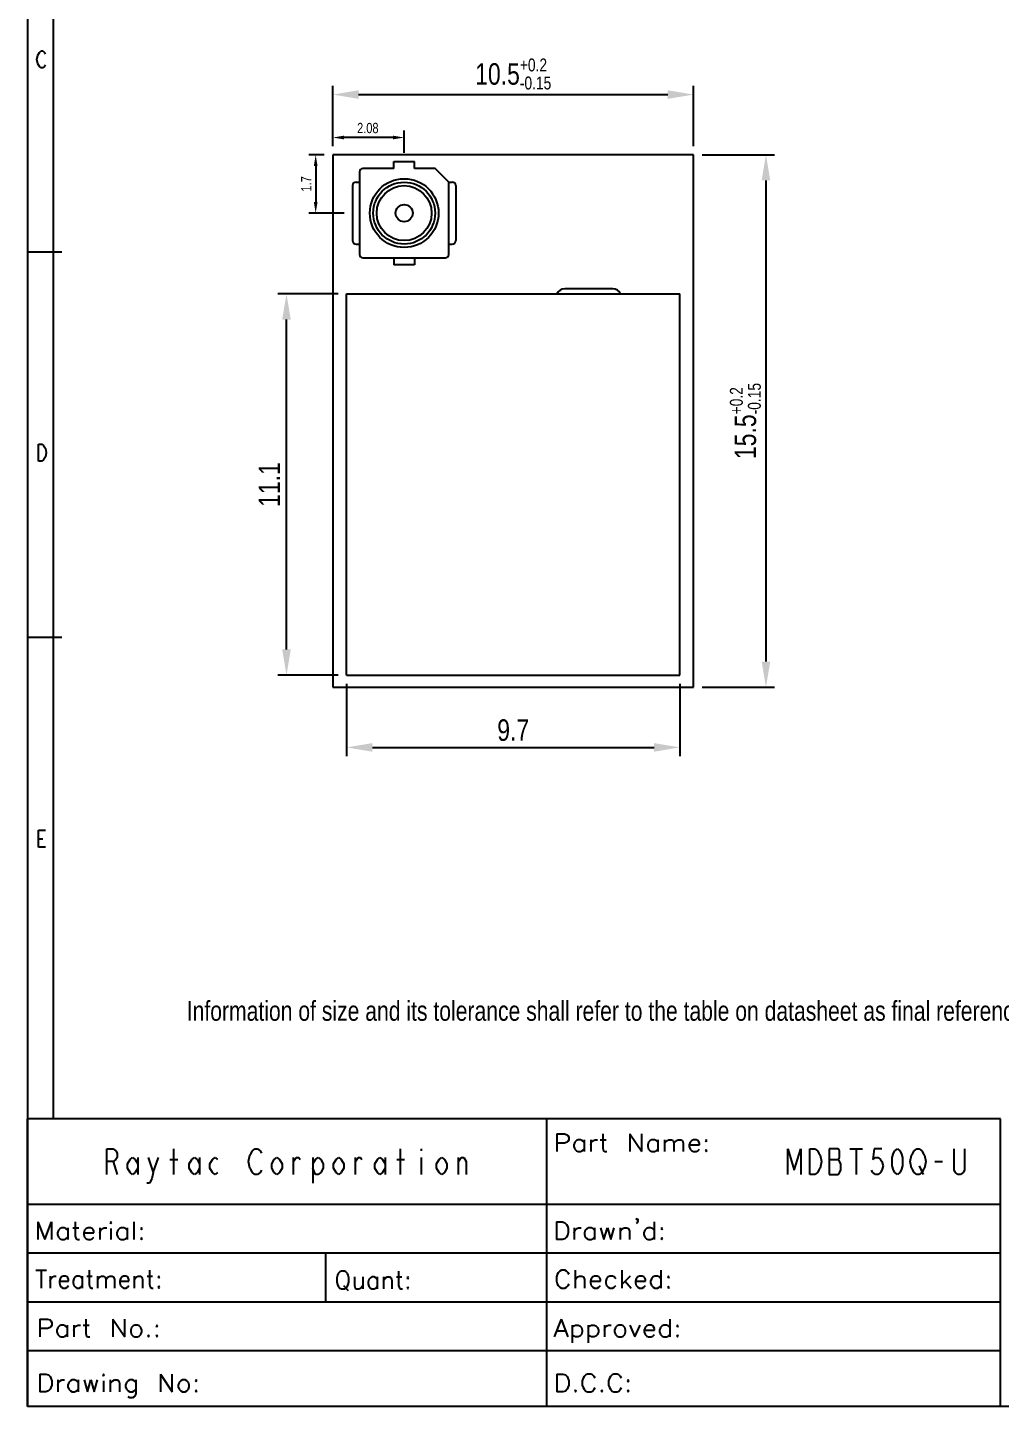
# Model space of a CAD drawing. Header units: millimetres. Extents: x 0 to 189, y 4 to 276.
# Drawn here: x 0 to 113.3, y 3.7 to 164.2 of the extents above; entities that cross this region are included whole.
import ezdxf

# ---------------------------------------------------------------- set-up
doc = ezdxf.new("R2010")
doc.units = ezdxf.units.MM
doc.header["$LTSCALE"] = 19.36
doc.header["$PDMODE"] = 3
doc.header["$PDSIZE"] = 8
doc.layers.get('0').update_dxf_attribs({"linetype": 'CONTINUOUS'})
doc.layers.get('Defpoints').update_dxf_attribs({"linetype": 'CONTINUOUS'})
doc.styles.get("Standard").update_dxf_attribs({"font": 'txt', "width": 0.8})
doc.dimstyles.new('DIMSTYLE_1', dxfattribs={"dimtxt": 2.5, "dimasz": 3, "dimexe": 1, "dimexo": 1, "dimgap": 0.65, "dimtad": 1, "dimlfac": 0.25, "dimdsep": 46, "dimtxsty": 'Standard', "dimblk": '_FILLED', "dimcen": 0.09, "dimadec": 0, "dimazin": 0, "dimtol": 1, "dimtp": 0.2, "dimtm": 0.15, "dimtfac": 0.6, "dimtofl": 0, "dimtmove": 0, "dimatfit": 3, "dimldrblk": '_FILLED', "dimfxl": 0, "dimtolj": 1, "dimarcsym": 0})
doc.dimstyles.new('DIMSTYLE_2', dxfattribs={"dimtxt": 2.5, "dimasz": 3, "dimexe": 1, "dimexo": 1, "dimgap": 0.75, "dimtad": 1, "dimlfac": 0.25, "dimdsep": 46, "dimtxsty": 'Standard', "dimblk": '_FILLED', "dimcen": 0.09, "dimazin": 2, "dimtp": 0.2, "dimtm": 0.15, "dimtfac": 0.6, "dimtofl": 0, "dimtmove": 0, "dimatfit": 3, "dimldrblk": '_FILLED', "dimfxl": 0, "dimtolj": 1, "dimarcsym": 0})
doc.dimstyles.new('DIMSTYLE_3', dxfattribs={"dimtxt": 1.2, "dimasz": 1.3, "dimexe": 0.8, "dimexo": 1, "dimgap": 0.5, "dimtad": 1, "dimlfac": 0.25, "dimdsep": 46, "dimtxsty": 'Standard', "dimblk": '_FILLED', "dimcen": 0.09, "dimazin": 2, "dimtp": 0.2, "dimtm": 0.15, "dimtfac": 0.6, "dimtofl": 0, "dimtmove": 0, "dimatfit": 3, "dimldrblk": '_FILLED', "dimfxl": 0, "dimtolj": 1, "dimarcsym": 0})

# ---------------------------------------------------------------- blocks, each defined once
blk = doc.blocks.new('_FILLED')
at = {"color": 0, "linetype": 'ByBlock'}
blk.add_solid([(0, 0), (-1, 0.167), (-1, -0.167)], dxfattribs=at)
blk = doc.blocks.new('*D2')
at = {"color": 0, "lineweight": -2}
for p, q in [((36.15, 133.17), (29.15, 133.17)), ((30.15, 91.77), (30.15, 130.17)), ((36.15, 88.77), (29.15, 88.77))]:
    blk.add_line(p, q, dxfattribs=at)
at = {"layer": 'Defpoints', "color": 0, "lineweight": -2}
for p in [(30.15, 133.17), (37.15, 133.17), (37.15, 88.77)]:
    blk.add_point(p, dxfattribs=at)
at = {"color": 0, "lineweight": -2, "xscale": 3, "yscale": 3, "zscale": 3}
for p, rotation in [((30.15, 133.17), 90), ((30.15, 88.77), 270)]:
    blk.add_blockref('_FILLED', p, dxfattribs=dict(at, rotation=rotation))
at = {"color": 0, "lineweight": -2, "insert": (28.15, 110.97), "char_height": 2.5, "attachment_point": 5, "rotation": 90}
blk.add_mtext('\\A1;11.1', dxfattribs=at)
blk = doc.blocks.new('*D3')
at = {"color": 0, "lineweight": -2}
for p, q in [((37.15, 87.77), (37.15, 79.37)), ((75.95, 87.77), (75.95, 79.37)), ((40.15, 80.37), (72.95, 80.37))]:
    blk.add_line(p, q, dxfattribs=at)
at = {"layer": 'Defpoints', "color": 0, "lineweight": -2}
for p in [(37.15, 88.77), (75.95, 88.77), (75.95, 80.37)]:
    blk.add_point(p, dxfattribs=at)
at = {"color": 0, "lineweight": -2, "xscale": 3, "yscale": 3, "zscale": 3, "rotation": 180}
blk.add_blockref('_FILLED', (37.15, 80.37), dxfattribs=at)
at = {"color": 0, "lineweight": -2, "xscale": 3, "yscale": 3, "zscale": 3}
blk.add_blockref('_FILLED', (75.95, 80.37), dxfattribs=at)
at = {"color": 0, "lineweight": -2, "insert": (56.55, 82.37), "char_height": 2.5, "attachment_point": 5}
blk.add_mtext('\\A1;9.7', dxfattribs=at)
blk = doc.blocks.new('*D4')
at = {"color": 0, "lineweight": -2}
for p, q in [((35.55, 150.37), (35.55, 157.37)), ((77.55, 150.37), (77.55, 157.37)), ((38.55, 156.37), (74.55, 156.37))]:
    blk.add_line(p, q, dxfattribs=at)
at = {"layer": 'Defpoints', "color": 0, "lineweight": -2}
for p in [(77.55, 156.37), (35.55, 149.37), (77.55, 149.37)]:
    blk.add_point(p, dxfattribs=at)
at = {"color": 0, "lineweight": -2, "xscale": 3, "yscale": 3, "zscale": 3, "rotation": 180}
blk.add_blockref('_FILLED', (35.55, 156.37), dxfattribs=at)
at = {"color": 0, "lineweight": -2, "xscale": 3, "yscale": 3, "zscale": 3}
blk.add_blockref('_FILLED', (77.55, 156.37), dxfattribs=at)
at = {"color": 0, "lineweight": -2, "insert": (56.55, 158.77), "char_height": 2.5, "attachment_point": 5}
blk.add_mtext('\\A1;10.5{\\H0.6x;\\S+0.2^ -0.15;}', dxfattribs=at)
blk = doc.blocks.new('*D5')
at = {"color": 0, "lineweight": -2}
for p, q in [((78.55, 149.37), (86.98, 149.37)), ((85.98, 146.37), (85.98, 90.37)), ((78.55, 87.37), (86.98, 87.37))]:
    blk.add_line(p, q, dxfattribs=at)
at = {"layer": 'Defpoints', "color": 0, "lineweight": -2}
for p in [(77.55, 149.37), (77.55, 87.37), (85.98, 87.37)]:
    blk.add_point(p, dxfattribs=at)
at = {"color": 0, "lineweight": -2, "xscale": 3, "yscale": 3, "zscale": 3}
for p, rotation in [((85.98, 149.37), 90), ((85.98, 87.37), 270)]:
    blk.add_blockref('_FILLED', p, dxfattribs=dict(at, rotation=rotation))
at = {"color": 0, "lineweight": -2, "insert": (83.58, 118.37), "char_height": 2.5, "attachment_point": 5, "rotation": 90}
blk.add_mtext('\\A1;15.5{\\H0.6x;\\S+0.2^ -0.15;}', dxfattribs=at)
blk = doc.blocks.new('*D9')
at = {"color": 0, "lineweight": -2}
for p, q in [((35.55, 150.37), (35.55, 152.17)), ((42.55, 151.37), (36.85, 151.37)), ((43.85, 149.57), (43.85, 152.17))]:
    blk.add_line(p, q, dxfattribs=at)
at = {"layer": 'Defpoints', "color": 0, "lineweight": -2}
for p in [(35.55, 151.37), (35.55, 149.37), (43.85, 148.57)]:
    blk.add_point(p, dxfattribs=at)
at = {"color": 0, "lineweight": -2, "xscale": 1.3, "yscale": 1.3, "zscale": 1.3, "rotation": 180}
blk.add_blockref('_FILLED', (35.55, 151.37), dxfattribs=at)
at = {"color": 0, "lineweight": -2, "xscale": 1.3, "yscale": 1.3, "zscale": 1.3}
blk.add_blockref('_FILLED', (43.85, 151.37), dxfattribs=at)
at = {"color": 0, "lineweight": -2, "insert": (39.62, 152.47), "char_height": 1.2, "attachment_point": 5}
blk.add_mtext('\\A1;2.08', dxfattribs=at)
blk = doc.blocks.new('*D10')
at = {"color": 0, "lineweight": -2}
for p, q in [((34.55, 149.37), (32.75, 149.37)), ((33.55, 148.07), (33.55, 143.87)), ((36.85, 142.57), (32.75, 142.57))]:
    blk.add_line(p, q, dxfattribs=at)
at = {"layer": 'Defpoints', "color": 0, "lineweight": -2}
for p in [(35.55, 149.37), (33.55, 142.57), (37.85, 142.57)]:
    blk.add_point(p, dxfattribs=at)
at = {"color": 0, "lineweight": -2, "xscale": 1.3, "yscale": 1.3, "zscale": 1.3}
for p, rotation in [((33.55, 149.37), 90), ((33.55, 142.57), 270)]:
    blk.add_blockref('_FILLED', p, dxfattribs=dict(at, rotation=rotation))
at = {"color": 0, "lineweight": -2, "insert": (32.45, 145.97), "char_height": 1.2, "attachment_point": 5, "rotation": 90}
blk.add_mtext('\\A1;1.7', dxfattribs=at)

msp = doc.modelspace()

# ---------------------------------------------------------------- linework, layer by layer
at = {"color": 0, "lineweight": -2}
for p, q in [((0, 275.551), (0, 3.653)), ((2.977, 272.574), (2.977, 37.144)), ((1.082, 160.463), (1.181, 160.957)), ((1.181, 160.957), (1.378, 161.287)), ((1.378, 161.287), (1.576, 161.452)), ((1.576, 161.452), (1.774, 161.452)), ((1.774, 161.452), (1.971, 161.287)), ((1.971, 161.287), (2.07, 161.122)), ((1.181, 159.969), (1.082, 160.463)), ((1.378, 159.639), (1.181, 159.969)), ((1.576, 159.474), (1.378, 159.639)), ((1.774, 159.474), (1.576, 159.474)), ((1.971, 159.639), (1.774, 159.474)), ((2.07, 159.804), (1.971, 159.639)), ((35.545, 149.369), (35.545, 87.369)), ((77.545, 149.369), (35.545, 149.369)), ((77.545, 87.369), (77.545, 149.369)), ((42.653, 147.769), (39.053, 147.769)), ((42.653, 147.769), (42.653, 148.569)), ((42.653, 148.569), (45.053, 148.569)), ((45.053, 147.769), (45.053, 148.569)), ((47.453, 147.769), (45.053, 147.769)), ((49.053, 146.169), (47.453, 147.769)), ((38.253, 146.169), (38.653, 146.169)), ((38.653, 147.369), (38.653, 137.769)), ((49.053, 137.769), (49.053, 146.169)), ((49.053, 146.169), (49.453, 146.169)), ((37.853, 145.769), (37.853, 139.369)), ((49.853, 145.769), (49.853, 139.369)), ((38.253, 138.969), (38.653, 138.969)), ((49.053, 138.969), (49.453, 138.969)), ((3.977, 138.012), (0, 138.012)), ((39.053, 137.369), (48.653, 137.369)), ((42.653, 137.369), (42.653, 136.569)), ((45.053, 136.569), (42.653, 136.569)), ((45.053, 137.369), (45.053, 136.569)), ((68.145, 133.769), (62.545, 133.769)), ((37.145, 133.169), (75.945, 133.169)), ((37.145, 88.769), (37.145, 133.169)), ((75.945, 88.769), (75.945, 133.169)), ((1.279, 113.699), (1.279, 115.676)), ((1.279, 115.676), (1.675, 115.676)), ((1.675, 115.676), (1.873, 115.511)), ((1.873, 115.511), (2.07, 115.182)), ((2.07, 114.193), (1.873, 113.864)), ((2.07, 115.182), (2.169, 114.688)), ((2.169, 114.688), (2.07, 114.193)), ((1.675, 113.699), (1.279, 113.699)), ((1.873, 113.864), (1.675, 113.699)), ((3.977, 93.158), (0, 93.158)), ((37.145, 88.769), (75.945, 88.769)), ((35.545, 87.369), (77.545, 87.369)), ((1.279, 68.749), (1.279, 70.726)), ((1.279, 70.726), (2.07, 70.726)), ((1.279, 69.737), (1.774, 69.737)), ((2.07, 68.749), (1.279, 68.749)), ((113.282, 37.133), (0.002, 37.133)), ((0.002, 3.653), (0.002, 37.133)), ((60.462, 3.653), (60.462, 37.133)), ((113.282, 3.653), (113.282, 37.133)), ((61.633, 35.388), (62.523, 35.388)), ((61.633, 35.388), (61.633, 33.311)), ((62.523, 35.388), (62.819, 35.288)), ((66.969, 35.388), (66.969, 33.707)), ((70.132, 35.388), (71.515, 33.311)), ((70.132, 35.388), (70.132, 33.311)), ((71.515, 33.311), (71.515, 35.388)), ((62.523, 34.298), (61.633, 34.298)), ((62.819, 34.398), (62.523, 34.298)), ((62.819, 35.288), (62.916, 35.189)), ((62.916, 34.497), (62.819, 34.398)), ((62.916, 35.189), (63.016, 34.992)), ((63.016, 34.694), (62.916, 34.497)), ((63.016, 34.992), (63.016, 34.694)), ((63.707, 34.398), (63.61, 34.102)), ((63.61, 34.102), (63.61, 33.903)), ((63.61, 33.903), (63.707, 33.607)), ((63.906, 34.597), (63.707, 34.398)), ((64.102, 34.694), (63.906, 34.597)), ((64.401, 34.694), (64.102, 34.694)), ((64.597, 34.597), (64.401, 34.694)), ((64.796, 34.398), (64.597, 34.597)), ((64.796, 34.694), (64.796, 33.311)), ((65.587, 34.694), (65.587, 33.311)), ((65.587, 34.102), (65.684, 34.398)), ((65.684, 34.398), (65.883, 34.597)), ((65.883, 34.597), (66.079, 34.694)), ((66.079, 34.694), (66.375, 34.694)), ((66.673, 34.694), (67.365, 34.694)), ((72.305, 34.398), (72.206, 34.102)), ((72.206, 34.102), (72.206, 33.903)), ((72.206, 33.903), (72.305, 33.607)), ((72.502, 34.597), (72.305, 34.398)), ((72.701, 34.694), (72.502, 34.597)), ((72.997, 34.694), (72.701, 34.694)), ((73.196, 34.597), (72.997, 34.694)), ((73.392, 34.398), (73.196, 34.597)), ((73.392, 34.694), (73.392, 33.311)), ((74.183, 34.694), (74.183, 33.311)), ((74.183, 34.298), (74.479, 34.597)), ((74.479, 34.597), (74.678, 34.694)), ((74.678, 34.694), (74.974, 34.694)), ((74.974, 34.694), (75.17, 34.597)), ((75.17, 34.597), (75.269, 34.298)), ((75.269, 34.298), (75.565, 34.597)), ((75.269, 34.298), (75.269, 33.311)), ((75.565, 34.597), (75.764, 34.694)), ((75.764, 34.694), (76.06, 34.694)), ((76.06, 34.694), (76.259, 34.597)), ((76.259, 34.597), (76.356, 34.298)), ((76.356, 34.298), (76.356, 33.311)), ((77.147, 34.398), (77.05, 34.102)), ((77.05, 34.102), (78.233, 34.102)), ((77.05, 34.102), (77.05, 33.903)), ((77.05, 33.903), (77.147, 33.607)), ((77.346, 34.597), (77.147, 34.398)), ((77.542, 34.694), (77.346, 34.597)), ((77.838, 34.694), (77.542, 34.694)), ((78.037, 34.597), (77.838, 34.694)), ((78.136, 34.497), (78.037, 34.597)), ((78.233, 34.298), (78.136, 34.497)), ((78.233, 34.102), (78.233, 34.298)), ((79.024, 34.694), (78.927, 34.597)), ((78.927, 34.597), (79.024, 34.497)), ((79.124, 34.597), (79.024, 34.694)), ((79.024, 34.497), (79.124, 34.597)), ((9.232, 30.648), (9.232, 33.648)), ((9.232, 33.648), (9.982, 33.648)), ((9.982, 32.148), (9.232, 32.148)), ((9.982, 33.648), (10.282, 33.398)), ((10.282, 32.398), (9.982, 32.148)), ((9.982, 32.148), (10.432, 30.648)), ((10.282, 33.398), (10.432, 33.148)), ((10.432, 32.648), (10.282, 32.398)), ((10.432, 33.148), (10.432, 32.648)), ((11.632, 31.898), (11.932, 32.398)), ((11.932, 32.398), (12.232, 32.648)), ((12.232, 32.648), (12.532, 32.398)), ((12.532, 32.398), (12.832, 31.898)), ((12.832, 32.648), (12.832, 30.648)), ((14.032, 32.648), (14.632, 30.898)), ((14.632, 30.898), (15.232, 32.648)), ((16.582, 32.398), (17.482, 32.398)), ((17.032, 30.648), (17.032, 33.648)), ((18.832, 31.898), (19.132, 32.398)), ((19.132, 32.398), (19.432, 32.648)), ((19.432, 32.648), (19.732, 32.398)), ((19.732, 32.398), (20.032, 31.898)), ((20.032, 32.648), (20.032, 30.648)), ((21.232, 31.898), (21.532, 32.398)), ((21.532, 32.398), (21.832, 32.648)), ((21.832, 32.648), (22.132, 32.398)), ((25.732, 32.148), (25.882, 32.898)), ((25.882, 31.398), (25.732, 32.148)), ((25.882, 32.898), (26.032, 33.148)), ((26.032, 33.148), (26.182, 33.398)), ((26.182, 33.398), (26.482, 33.648)), ((26.482, 33.648), (26.782, 33.648)), ((26.782, 33.648), (27.082, 33.398)), ((27.082, 33.398), (27.232, 33.148)), ((28.432, 31.898), (28.732, 32.398)), ((28.732, 32.398), (29.032, 32.648)), ((29.032, 32.648), (29.332, 32.398)), ((29.332, 32.398), (29.632, 31.898)), ((30.982, 30.648), (30.982, 32.648)), ((30.982, 32.148), (31.282, 32.648)), ((31.282, 32.648), (31.582, 32.648)), ((31.582, 32.648), (31.732, 32.398)), ((33.232, 32.648), (33.232, 29.648)), ((33.232, 31.898), (33.532, 32.398)), ((33.532, 32.398), (33.832, 32.648)), ((33.832, 32.648), (34.132, 32.398)), ((34.132, 32.398), (34.432, 31.898)), ((35.632, 31.898), (35.932, 32.398)), ((35.932, 32.398), (36.232, 32.648)), ((36.232, 32.648), (36.532, 32.398)), ((36.532, 32.398), (36.832, 31.898)), ((38.182, 30.648), (38.182, 32.648)), ((38.182, 32.148), (38.482, 32.648)), ((38.482, 32.648), (38.782, 32.648)), ((38.782, 32.648), (38.932, 32.398)), ((40.432, 31.898), (40.732, 32.398)), ((40.732, 32.398), (41.032, 32.648)), ((41.032, 32.648), (41.332, 32.398)), ((41.332, 32.398), (41.632, 31.898)), ((41.632, 32.648), (41.632, 30.648)), ((42.982, 32.398), (43.882, 32.398)), ((43.432, 30.648), (43.432, 33.648)), ((45.832, 33.648), (45.832, 33.398)), ((45.832, 32.648), (45.832, 30.648)), ((47.632, 31.898), (47.932, 32.398)), ((47.932, 32.398), (48.232, 32.648)), ((48.232, 32.648), (48.532, 32.398)), ((48.532, 32.398), (48.832, 31.898)), ((50.182, 30.648), (50.182, 32.648)), ((50.182, 32.148), (50.482, 32.648)), ((50.482, 32.648), (50.782, 32.648)), ((50.782, 32.648), (51.082, 32.148)), ((51.082, 32.148), (51.082, 30.648)), ((63.707, 33.607), (63.906, 33.411)), ((63.906, 33.411), (64.102, 33.311)), ((64.102, 33.311), (64.401, 33.311)), ((64.401, 33.311), (64.597, 33.411)), ((64.597, 33.411), (64.796, 33.607)), ((66.969, 33.707), (67.069, 33.411)), ((67.069, 33.411), (67.265, 33.311)), ((67.265, 33.311), (67.464, 33.311)), ((72.305, 33.607), (72.502, 33.411)), ((72.502, 33.411), (72.701, 33.311)), ((72.701, 33.311), (72.997, 33.311)), ((72.997, 33.311), (73.196, 33.411)), ((73.196, 33.411), (73.392, 33.607)), ((77.147, 33.607), (77.346, 33.411)), ((77.346, 33.411), (77.542, 33.311)), ((77.542, 33.311), (77.838, 33.311)), ((77.838, 33.311), (78.037, 33.411)), ((78.037, 33.411), (78.233, 33.607)), ((79.024, 33.508), (78.927, 33.411)), ((78.927, 33.411), (79.024, 33.311)), ((79.124, 33.411), (79.024, 33.508)), ((79.024, 33.311), (79.124, 33.411)), ((88.532, 30.648), (88.532, 33.648)), ((88.532, 33.648), (89.282, 31.148)), ((89.282, 31.148), (90.032, 33.648)), ((90.032, 33.648), (90.032, 30.648)), ((91.082, 33.648), (91.682, 33.648)), ((91.082, 30.648), (91.082, 33.648)), ((91.682, 33.648), (91.982, 33.398)), ((91.982, 33.398), (92.132, 33.148)), ((92.132, 33.148), (92.282, 32.898)), ((92.282, 32.898), (92.432, 32.148)), ((92.432, 32.148), (92.282, 31.398)), ((93.332, 33.648), (93.332, 30.648)), ((94.382, 33.648), (93.332, 33.648)), ((93.332, 32.398), (94.382, 32.398)), ((94.532, 33.398), (94.382, 33.648)), ((94.382, 32.398), (94.532, 32.648)), ((94.532, 32.148), (94.382, 32.398)), ((94.532, 32.648), (94.532, 33.398)), ((94.682, 31.898), (94.532, 32.148)), ((95.732, 33.648), (97.232, 33.648)), ((96.482, 33.648), (96.482, 30.648)), ((98.582, 33.648), (98.432, 32.398)), ((98.432, 32.398), (98.732, 32.648)), ((99.482, 33.648), (98.582, 33.648)), ((98.732, 32.648), (99.032, 32.648)), ((99.032, 32.648), (99.332, 32.398)), ((99.332, 32.398), (99.482, 32.148)), ((99.482, 32.148), (99.632, 31.648)), ((100.682, 32.648), (100.832, 33.148)), ((100.682, 31.648), (100.682, 32.648)), ((100.832, 33.148), (100.982, 33.398)), ((100.982, 33.398), (101.282, 33.648)), ((101.282, 33.648), (101.582, 33.398)), ((101.582, 33.398), (101.732, 33.148)), ((101.732, 33.148), (101.882, 32.648)), ((101.882, 32.648), (101.882, 31.648)), ((102.782, 32.148), (102.932, 32.898)), ((102.932, 31.398), (102.782, 32.148)), ((102.932, 32.898), (103.082, 33.148)), ((103.082, 33.148), (103.232, 33.398)), ((103.232, 33.398), (103.532, 33.648)), ((103.532, 33.648), (103.832, 33.648)), ((103.832, 33.648), (104.132, 33.398)), ((104.132, 33.398), (104.282, 33.148)), ((104.282, 33.148), (104.432, 32.898)), ((104.432, 32.898), (104.582, 32.148)), ((104.582, 32.148), (104.432, 31.398)), ((105.632, 32.148), (106.532, 32.148)), ((107.882, 31.148), (107.882, 33.648)), ((109.082, 33.648), (109.082, 31.148)), ((11.632, 31.398), (11.632, 31.898)), ((11.932, 30.898), (11.632, 31.398)), ((12.232, 30.648), (11.932, 30.898)), ((12.532, 30.898), (12.232, 30.648)), ((12.832, 31.398), (12.532, 30.898)), ((14.632, 30.898), (14.482, 30.148)), ((18.832, 31.398), (18.832, 31.898)), ((19.132, 30.898), (18.832, 31.398)), ((19.432, 30.648), (19.132, 30.898)), ((19.732, 30.898), (19.432, 30.648)), ((20.032, 31.398), (19.732, 30.898)), ((21.232, 31.398), (21.232, 31.898)), ((21.532, 30.898), (21.232, 31.398)), ((21.832, 30.648), (21.532, 30.898)), ((22.132, 30.898), (21.832, 30.648)), ((26.032, 31.148), (25.882, 31.398)), ((26.182, 30.898), (26.032, 31.148)), ((26.482, 30.648), (26.182, 30.898)), ((26.782, 30.648), (26.482, 30.648)), ((27.082, 30.898), (26.782, 30.648)), ((27.232, 31.148), (27.082, 30.898)), ((28.432, 31.398), (28.432, 31.898)), ((28.732, 30.898), (28.432, 31.398)), ((29.032, 30.648), (28.732, 30.898)), ((29.332, 30.898), (29.032, 30.648)), ((29.632, 31.398), (29.332, 30.898)), ((29.632, 31.898), (29.632, 31.398)), ((33.532, 30.648), (33.232, 31.398)), ((33.832, 30.648), (33.532, 30.648)), ((34.132, 30.898), (33.832, 30.648)), ((34.432, 31.398), (34.132, 30.898)), ((34.432, 31.898), (34.432, 31.398)), ((35.632, 31.398), (35.632, 31.898)), ((35.932, 30.898), (35.632, 31.398)), ((36.232, 30.648), (35.932, 30.898)), ((36.532, 30.898), (36.232, 30.648)), ((36.832, 31.398), (36.532, 30.898)), ((36.832, 31.898), (36.832, 31.398)), ((40.432, 31.398), (40.432, 31.898)), ((40.732, 30.898), (40.432, 31.398)), ((41.032, 30.648), (40.732, 30.898)), ((41.332, 30.898), (41.032, 30.648)), ((41.632, 31.398), (41.332, 30.898)), ((47.632, 31.398), (47.632, 31.898)), ((47.932, 30.898), (47.632, 31.398)), ((48.232, 30.648), (47.932, 30.898)), ((48.532, 30.898), (48.232, 30.648)), ((48.832, 31.398), (48.532, 30.898)), ((48.832, 31.898), (48.832, 31.398)), ((91.682, 30.648), (91.082, 30.648)), ((91.982, 30.898), (91.682, 30.648)), ((92.132, 31.148), (91.982, 30.898)), ((92.282, 31.398), (92.132, 31.148)), ((93.332, 30.648), (94.382, 30.648)), ((94.382, 30.648), (94.532, 30.898)), ((94.532, 30.898), (94.682, 31.148)), ((94.682, 31.148), (94.682, 31.898)), ((98.432, 30.898), (98.282, 31.148)), ((98.732, 30.648), (98.432, 30.898)), ((99.032, 30.648), (98.732, 30.648)), ((99.332, 30.898), (99.032, 30.648)), ((99.482, 31.148), (99.332, 30.898)), ((99.632, 31.648), (99.482, 31.148)), ((100.832, 31.148), (100.682, 31.648)), ((100.982, 30.898), (100.832, 31.148)), ((101.282, 30.648), (100.982, 30.898)), ((101.582, 30.898), (101.282, 30.648)), ((101.732, 31.148), (101.582, 30.898)), ((101.882, 31.648), (101.732, 31.148)), ((103.082, 31.148), (102.932, 31.398)), ((103.232, 30.898), (103.082, 31.148)), ((103.532, 30.648), (103.232, 30.898)), ((103.832, 30.648), (103.532, 30.648)), ((103.832, 31.648), (104.282, 30.648)), ((104.132, 30.898), (103.832, 30.648)), ((104.282, 31.148), (104.132, 30.898)), ((104.432, 31.398), (104.282, 31.148)), ((108.032, 30.898), (107.882, 31.148)), ((108.332, 30.648), (108.032, 30.898)), ((108.632, 30.648), (108.332, 30.648)), ((108.932, 30.898), (108.632, 30.648)), ((109.082, 31.148), (108.932, 30.898)), ((14.182, 29.648), (13.882, 29.648)), ((14.482, 30.148), (14.182, 29.648)), ((113.282, 27.163), (0.002, 27.163)), ((1.209, 25.147), (2.001, 23.066)), ((1.209, 25.147), (1.209, 23.066)), ((2.001, 23.066), (2.793, 25.147)), ((2.793, 25.147), (2.793, 23.066)), ((3.585, 24.153), (3.485, 23.858)), ((3.78, 24.354), (3.585, 24.153)), ((3.981, 24.455), (3.78, 24.354)), ((4.277, 24.455), (3.981, 24.455)), ((4.472, 24.354), (4.277, 24.455)), ((4.673, 24.153), (4.472, 24.354)), ((4.673, 24.455), (4.673, 23.066)), ((5.264, 24.455), (5.955, 24.455)), ((5.559, 25.147), (5.559, 23.462)), ((6.647, 24.153), (6.546, 23.858)), ((6.842, 24.354), (6.647, 24.153)), ((7.043, 24.455), (6.842, 24.354)), ((7.338, 24.455), (7.043, 24.455)), ((7.533, 24.354), (7.338, 24.455)), ((7.634, 24.254), (7.533, 24.354)), ((7.734, 24.059), (7.634, 24.254)), ((8.426, 24.455), (8.426, 23.066)), ((8.426, 23.858), (8.526, 24.153)), ((8.526, 24.153), (8.721, 24.354)), ((8.721, 24.354), (8.923, 24.455)), ((8.923, 24.455), (9.218, 24.455)), ((9.708, 25.147), (9.614, 25.046)), ((9.614, 25.046), (9.708, 24.945)), ((9.809, 25.046), (9.708, 25.147)), ((9.708, 24.945), (9.809, 25.046)), ((9.708, 24.354), (9.708, 23.066)), ((10.5, 24.153), (10.4, 23.858)), ((10.695, 24.354), (10.5, 24.153)), ((10.897, 24.455), (10.695, 24.354)), ((11.192, 24.455), (10.897, 24.455)), ((11.387, 24.354), (11.192, 24.455)), ((11.588, 24.153), (11.387, 24.354)), ((11.588, 24.455), (11.588, 23.066)), ((12.38, 25.147), (12.38, 23.066)), ((13.267, 24.455), (13.166, 24.354)), ((13.166, 24.354), (13.267, 24.254)), ((13.367, 24.354), (13.267, 24.455)), ((13.267, 24.254), (13.367, 24.354)), ((61.585, 25.143), (62.276, 25.143)), ((61.585, 25.143), (61.585, 23.067)), ((62.276, 25.143), (62.572, 25.043)), ((62.572, 25.043), (62.771, 24.847)), ((62.771, 24.847), (62.87, 24.648)), ((62.87, 24.648), (62.967, 24.352)), ((62.967, 24.352), (62.967, 23.857)), ((63.658, 24.452), (63.658, 23.067)), ((63.658, 23.857), (63.758, 24.153)), ((63.758, 24.153), (63.957, 24.352)), ((63.957, 24.352), (64.153, 24.452)), ((64.153, 24.452), (64.449, 24.452)), ((64.944, 24.153), (64.844, 23.857)), ((65.143, 24.352), (64.944, 24.153)), ((65.339, 24.452), (65.143, 24.352)), ((65.635, 24.452), (65.339, 24.452)), ((65.834, 24.352), (65.635, 24.452)), ((66.031, 24.153), (65.834, 24.352)), ((66.031, 24.452), (66.031, 23.067)), ((66.722, 24.452), (67.117, 23.067)), ((67.117, 23.067), (67.513, 24.452)), ((67.513, 24.452), (67.908, 23.067)), ((67.908, 23.067), (68.303, 24.452)), ((68.997, 24.452), (68.997, 23.067)), ((68.997, 24.056), (69.293, 24.352)), ((69.293, 24.352), (69.489, 24.452)), ((69.489, 24.452), (69.785, 24.452)), ((69.785, 24.452), (69.984, 24.352)), ((69.984, 24.352), (70.084, 24.056)), ((70.875, 25.439), (70.971, 25.538)), ((70.971, 25.342), (70.875, 25.439)), ((70.971, 25.043), (70.875, 24.944)), ((70.971, 25.538), (71.071, 25.439)), ((71.071, 25.439), (70.971, 25.342)), ((71.071, 25.242), (70.971, 25.043)), ((71.071, 25.439), (71.071, 25.242)), ((71.862, 24.153), (71.762, 23.857)), ((72.061, 24.352), (71.862, 24.153)), ((72.257, 24.452), (72.061, 24.352)), ((72.553, 24.452), (72.257, 24.452)), ((72.752, 24.352), (72.553, 24.452)), ((72.948, 24.153), (72.752, 24.352)), ((72.948, 25.143), (72.948, 23.067)), ((73.838, 24.452), (73.739, 24.352)), ((73.739, 24.352), (73.838, 24.253)), ((73.938, 24.352), (73.838, 24.452)), ((73.838, 24.253), (73.938, 24.352)), ((3.485, 23.858), (3.485, 23.663)), ((3.485, 23.663), (3.585, 23.367)), ((3.585, 23.367), (3.78, 23.166)), ((3.78, 23.166), (3.981, 23.066)), ((3.981, 23.066), (4.277, 23.066)), ((4.277, 23.066), (4.472, 23.166)), ((4.472, 23.166), (4.673, 23.367)), ((5.559, 23.462), (5.66, 23.166)), ((5.66, 23.166), (5.855, 23.066)), ((5.855, 23.066), (6.056, 23.066)), ((6.546, 23.858), (7.734, 23.858)), ((6.546, 23.858), (6.546, 23.663)), ((6.546, 23.663), (6.647, 23.367)), ((6.647, 23.367), (6.842, 23.166)), ((6.842, 23.166), (7.043, 23.066)), ((7.043, 23.066), (7.338, 23.066)), ((7.338, 23.066), (7.533, 23.166)), ((7.533, 23.166), (7.734, 23.367)), ((7.734, 23.858), (7.734, 24.059)), ((10.4, 23.858), (10.4, 23.663)), ((10.4, 23.663), (10.5, 23.367)), ((10.5, 23.367), (10.695, 23.166)), ((10.695, 23.166), (10.897, 23.066)), ((10.897, 23.066), (11.192, 23.066)), ((11.192, 23.066), (11.387, 23.166)), ((11.387, 23.166), (11.588, 23.367)), ((13.267, 23.267), (13.166, 23.166)), ((13.166, 23.166), (13.267, 23.066)), ((13.367, 23.166), (13.267, 23.267)), ((13.267, 23.066), (13.367, 23.166)), ((62.276, 23.067), (61.585, 23.067)), ((62.572, 23.166), (62.276, 23.067)), ((62.771, 23.362), (62.572, 23.166)), ((62.87, 23.561), (62.771, 23.362)), ((62.967, 23.857), (62.87, 23.561)), ((64.844, 23.857), (64.844, 23.661)), ((64.844, 23.661), (64.944, 23.362)), ((64.944, 23.362), (65.143, 23.166)), ((65.143, 23.166), (65.339, 23.067)), ((65.339, 23.067), (65.635, 23.067)), ((65.635, 23.067), (65.834, 23.166)), ((65.834, 23.166), (66.031, 23.362)), ((70.084, 24.056), (70.084, 23.067)), ((71.762, 23.857), (71.762, 23.661)), ((71.762, 23.661), (71.862, 23.362)), ((71.862, 23.362), (72.061, 23.166)), ((72.061, 23.166), (72.257, 23.067)), ((72.257, 23.067), (72.553, 23.067)), ((72.553, 23.067), (72.752, 23.166)), ((72.752, 23.166), (72.948, 23.362)), ((73.838, 23.266), (73.739, 23.166)), ((73.739, 23.166), (73.838, 23.067)), ((73.938, 23.166), (73.838, 23.266)), ((73.838, 23.067), (73.938, 23.166)), ((113.282, 21.483), (0.002, 21.483)), ((34.732, 15.803), (34.732, 21.483)), ((0.945, 19.514), (2.19, 19.514)), ((1.568, 19.514), (1.568, 17.433)), ((7.175, 19.514), (7.175, 17.829)), ((14.197, 19.514), (14.197, 17.829)), ((36.359, 19.315), (36.182, 19.116)), ((36.539, 19.414), (36.359, 19.315)), ((36.894, 19.414), (36.539, 19.414)), ((37.072, 19.315), (36.894, 19.414)), ((37.249, 19.116), (37.072, 19.315)), ((43.209, 19.414), (43.209, 17.733)), ((61.98, 19.411), (61.781, 19.215)), ((62.176, 19.511), (61.98, 19.411)), ((62.572, 19.511), (62.176, 19.511)), ((62.768, 19.411), (62.572, 19.511)), ((62.967, 19.215), (62.768, 19.411)), ((63.758, 19.511), (63.758, 17.435)), ((69.194, 19.511), (69.194, 17.435)), ((73.739, 19.511), (73.739, 17.435)), ((2.637, 18.822), (2.637, 17.433)), ((2.637, 18.225), (2.725, 18.521)), ((2.725, 18.521), (2.907, 18.722)), ((2.907, 18.722), (3.083, 18.822)), ((3.083, 18.822), (3.347, 18.822)), ((3.793, 18.521), (3.705, 18.225)), ((3.705, 18.225), (4.774, 18.225)), ((3.705, 18.225), (3.705, 18.03)), ((3.705, 18.03), (3.793, 17.735)), ((3.969, 18.722), (3.793, 18.521)), ((3.793, 17.735), (3.969, 17.534)), ((4.152, 18.822), (3.969, 18.722)), ((4.416, 18.822), (4.152, 18.822)), ((4.592, 18.722), (4.416, 18.822)), ((4.686, 18.621), (4.592, 18.722)), ((4.592, 17.534), (4.774, 17.735)), ((4.774, 18.426), (4.686, 18.621)), ((4.774, 18.225), (4.774, 18.426)), ((5.396, 18.521), (5.308, 18.225)), ((5.308, 18.225), (5.308, 18.03)), ((5.308, 18.03), (5.396, 17.735)), ((5.572, 18.722), (5.396, 18.521)), ((5.396, 17.735), (5.572, 17.534)), ((5.748, 18.822), (5.572, 18.722)), ((6.019, 18.822), (5.748, 18.822)), ((6.195, 18.722), (6.019, 18.822)), ((6.371, 18.521), (6.195, 18.722)), ((6.195, 17.534), (6.371, 17.735)), ((6.371, 18.822), (6.371, 17.433)), ((6.905, 18.822), (7.527, 18.822)), ((7.175, 17.829), (7.263, 17.534)), ((8.15, 18.822), (8.15, 17.433)), ((8.15, 18.426), (8.42, 18.722)), ((8.42, 18.722), (8.596, 18.822)), ((8.596, 18.822), (8.86, 18.822)), ((8.86, 18.822), (9.043, 18.722)), ((9.043, 18.722), (9.131, 18.426)), ((9.131, 18.426), (9.395, 18.722)), ((9.131, 18.426), (9.131, 17.433)), ((9.395, 18.722), (9.577, 18.822)), ((9.577, 18.822), (9.841, 18.822)), ((9.841, 18.822), (10.017, 18.722)), ((10.017, 18.722), (10.111, 18.426)), ((10.111, 18.426), (10.111, 17.433)), ((10.822, 18.521), (10.734, 18.225)), ((10.734, 18.225), (11.796, 18.225)), ((10.734, 18.225), (10.734, 18.03)), ((10.734, 18.03), (10.822, 17.735)), ((10.998, 18.722), (10.822, 18.521)), ((10.822, 17.735), (10.998, 17.534)), ((11.174, 18.822), (10.998, 18.722)), ((11.444, 18.822), (11.174, 18.822)), ((11.62, 18.722), (11.444, 18.822)), ((11.708, 18.621), (11.62, 18.722)), ((11.62, 17.534), (11.796, 17.735)), ((11.796, 18.426), (11.708, 18.621)), ((11.796, 18.225), (11.796, 18.426)), ((12.418, 18.822), (12.418, 17.433)), ((12.418, 18.426), (12.689, 18.722)), ((12.689, 18.722), (12.865, 18.822)), ((12.865, 18.822), (13.135, 18.822)), ((13.135, 18.822), (13.311, 18.722)), ((13.311, 18.722), (13.399, 18.426)), ((13.399, 18.426), (13.399, 17.433)), ((13.933, 18.822), (14.556, 18.822)), ((14.197, 17.829), (14.286, 17.534)), ((15.266, 18.822), (15.178, 18.722)), ((15.178, 18.722), (15.266, 18.621)), ((15.354, 18.722), (15.266, 18.822)), ((15.266, 18.621), (15.354, 18.722)), ((36.093, 18.919), (36.004, 18.623)), ((36.004, 18.623), (36.004, 18.128)), ((36.004, 18.128), (36.093, 17.83)), ((36.182, 19.116), (36.093, 18.919)), ((36.093, 17.83), (36.182, 17.634)), ((36.805, 17.733), (37.338, 17.139)), ((37.338, 18.919), (37.249, 19.116)), ((37.249, 17.634), (37.338, 17.83)), ((37.427, 18.623), (37.338, 18.919)), ((37.338, 17.83), (37.427, 18.128)), ((37.427, 18.128), (37.427, 18.623)), ((38.051, 18.72), (38.051, 17.733)), ((38.051, 17.733), (38.14, 17.435)), ((38.761, 17.435), (39.027, 17.733)), ((39.027, 18.72), (39.027, 17.338)), ((39.74, 18.424), (39.651, 18.128)), ((39.651, 18.128), (39.651, 17.929)), ((39.651, 17.929), (39.74, 17.634)), ((39.917, 18.623), (39.74, 18.424)), ((40.095, 18.72), (39.917, 18.623)), ((40.361, 18.72), (40.095, 18.72)), ((40.541, 18.623), (40.361, 18.72)), ((40.719, 18.424), (40.541, 18.623)), ((40.719, 18.72), (40.719, 17.338)), ((41.429, 18.72), (41.429, 17.338)), ((41.429, 18.325), (41.695, 18.623)), ((41.695, 18.623), (41.875, 18.72)), ((41.875, 18.72), (42.142, 18.72)), ((42.142, 18.72), (42.319, 18.623)), ((42.319, 18.623), (42.408, 18.325)), ((42.408, 18.325), (42.408, 17.338)), ((42.94, 18.72), (43.564, 18.72)), ((43.209, 17.733), (43.298, 17.435)), ((44.274, 18.72), (44.186, 18.623)), ((44.186, 18.623), (44.274, 18.524)), ((44.363, 18.623), (44.274, 18.72)), ((44.274, 18.524), (44.363, 18.623)), ((61.682, 19.016), (61.585, 18.72)), ((61.585, 18.72), (61.585, 18.225)), ((61.585, 18.225), (61.682, 17.929)), ((61.781, 19.215), (61.682, 19.016)), ((61.682, 17.929), (61.781, 17.73)), ((61.781, 17.73), (61.98, 17.534)), ((62.768, 17.534), (62.967, 17.73)), ((63.067, 19.016), (62.967, 19.215)), ((62.967, 17.73), (63.067, 17.929)), ((63.758, 18.422), (64.054, 18.72)), ((64.054, 18.72), (64.253, 18.817)), ((64.253, 18.817), (64.549, 18.817)), ((64.549, 18.817), (64.745, 18.72)), ((64.745, 18.72), (64.844, 18.422)), ((64.844, 18.422), (64.844, 17.435)), ((65.635, 18.521), (65.536, 18.225)), ((65.536, 18.225), (66.722, 18.225)), ((65.536, 18.225), (65.536, 18.026)), ((65.536, 18.026), (65.635, 17.73)), ((65.832, 18.72), (65.635, 18.521)), ((65.635, 17.73), (65.832, 17.534)), ((66.031, 18.817), (65.832, 18.72)), ((66.326, 18.817), (66.031, 18.817)), ((66.525, 18.72), (66.326, 18.817)), ((66.622, 18.621), (66.525, 18.72)), ((66.525, 17.534), (66.722, 17.73)), ((66.722, 18.422), (66.622, 18.621)), ((66.722, 18.225), (66.722, 18.422)), ((67.413, 18.521), (67.316, 18.225)), ((67.316, 18.225), (67.316, 18.026)), ((67.316, 18.026), (67.413, 17.73)), ((67.612, 18.72), (67.413, 18.521)), ((67.413, 17.73), (67.612, 17.534)), ((67.808, 18.817), (67.612, 18.72)), ((68.104, 18.817), (67.808, 18.817)), ((68.303, 18.72), (68.104, 18.817)), ((68.5, 18.521), (68.303, 18.72)), ((68.303, 17.534), (68.5, 17.73)), ((70.181, 18.817), (69.194, 17.83)), ((69.589, 18.225), (70.28, 17.435)), ((70.872, 18.521), (70.775, 18.225)), ((70.775, 18.225), (71.958, 18.225)), ((70.775, 18.225), (70.775, 18.026)), ((70.775, 18.026), (70.872, 17.73)), ((71.071, 18.72), (70.872, 18.521)), ((70.872, 17.73), (71.071, 17.534)), ((71.267, 18.817), (71.071, 18.72)), ((71.563, 18.817), (71.267, 18.817)), ((71.762, 18.72), (71.563, 18.817)), ((71.862, 18.621), (71.762, 18.72)), ((71.762, 17.534), (71.958, 17.73)), ((71.958, 18.422), (71.862, 18.621)), ((71.958, 18.225), (71.958, 18.422)), ((72.652, 18.521), (72.553, 18.225)), ((72.553, 18.225), (72.553, 18.026)), ((72.553, 18.026), (72.652, 17.73)), ((72.849, 18.72), (72.652, 18.521)), ((72.652, 17.73), (72.849, 17.534)), ((73.048, 18.817), (72.849, 18.72)), ((73.344, 18.817), (73.048, 18.817)), ((73.54, 18.72), (73.344, 18.817)), ((73.739, 18.521), (73.54, 18.72)), ((73.54, 17.534), (73.739, 17.73)), ((74.627, 18.817), (74.53, 18.72)), ((74.53, 18.72), (74.627, 18.621)), ((74.726, 18.72), (74.627, 18.817)), ((74.627, 18.621), (74.726, 18.72)), ((3.969, 17.534), (4.152, 17.433)), ((4.152, 17.433), (4.416, 17.433)), ((4.416, 17.433), (4.592, 17.534)), ((5.572, 17.534), (5.748, 17.433)), ((5.748, 17.433), (6.019, 17.433)), ((6.019, 17.433), (6.195, 17.534)), ((7.263, 17.534), (7.439, 17.433)), ((7.439, 17.433), (7.615, 17.433)), ((10.998, 17.534), (11.174, 17.433)), ((11.174, 17.433), (11.444, 17.433)), ((11.444, 17.433), (11.62, 17.534)), ((14.286, 17.534), (14.468, 17.433)), ((14.468, 17.433), (14.644, 17.433)), ((15.266, 17.634), (15.178, 17.534)), ((15.178, 17.534), (15.266, 17.433)), ((15.354, 17.534), (15.266, 17.634)), ((15.266, 17.433), (15.354, 17.534)), ((36.182, 17.634), (36.359, 17.435)), ((36.359, 17.435), (36.539, 17.338)), ((36.539, 17.338), (36.894, 17.338)), ((36.894, 17.338), (37.072, 17.435)), ((37.072, 17.435), (37.249, 17.634)), ((38.14, 17.435), (38.317, 17.338)), ((38.317, 17.338), (38.583, 17.338)), ((38.583, 17.338), (38.761, 17.435)), ((39.74, 17.634), (39.917, 17.435)), ((39.917, 17.435), (40.095, 17.338)), ((40.095, 17.338), (40.361, 17.338)), ((40.361, 17.338), (40.541, 17.435)), ((40.541, 17.435), (40.719, 17.634)), ((43.298, 17.435), (43.476, 17.338)), ((43.476, 17.338), (43.653, 17.338)), ((44.274, 17.534), (44.186, 17.435)), ((44.186, 17.435), (44.274, 17.338)), ((44.363, 17.435), (44.274, 17.534)), ((44.274, 17.338), (44.363, 17.435)), ((61.98, 17.534), (62.176, 17.435)), ((62.176, 17.435), (62.572, 17.435)), ((62.572, 17.435), (62.768, 17.534)), ((65.832, 17.534), (66.031, 17.435)), ((66.031, 17.435), (66.326, 17.435)), ((66.326, 17.435), (66.525, 17.534)), ((67.612, 17.534), (67.808, 17.435)), ((67.808, 17.435), (68.104, 17.435)), ((68.104, 17.435), (68.303, 17.534)), ((71.071, 17.534), (71.267, 17.435)), ((71.267, 17.435), (71.563, 17.435)), ((71.563, 17.435), (71.762, 17.534)), ((72.849, 17.534), (73.048, 17.435)), ((73.048, 17.435), (73.344, 17.435)), ((73.344, 17.435), (73.54, 17.534)), ((74.627, 17.631), (74.53, 17.534)), ((74.53, 17.534), (74.627, 17.435)), ((74.726, 17.534), (74.627, 17.631)), ((74.627, 17.435), (74.726, 17.534)), ((113.282, 15.803), (0.002, 15.803)), ((1.436, 13.818), (2.322, 13.818)), ((1.436, 13.818), (1.436, 11.744)), ((2.322, 13.818), (2.618, 13.724)), ((2.618, 13.724), (2.718, 13.623)), ((2.718, 12.932), (2.618, 12.831)), ((2.718, 13.623), (2.819, 13.428)), ((2.819, 13.127), (2.718, 12.932)), ((2.819, 13.428), (2.819, 13.127)), ((3.705, 13.032), (3.51, 12.831)), ((3.906, 13.127), (3.705, 13.032)), ((4.202, 13.127), (3.906, 13.127)), ((4.397, 13.032), (4.202, 13.127)), ((4.598, 12.831), (4.397, 13.032)), ((4.598, 13.127), (4.598, 11.744)), ((5.384, 13.127), (5.384, 11.744)), ((5.484, 12.831), (5.679, 13.032)), ((5.679, 13.032), (5.88, 13.127)), ((5.88, 13.127), (6.176, 13.127)), ((6.471, 13.127), (7.163, 13.127)), ((6.767, 13.818), (6.767, 12.14)), ((9.929, 13.818), (11.312, 11.744)), ((9.929, 13.818), (9.929, 11.744)), ((11.312, 11.744), (11.312, 13.818)), ((12.305, 13.032), (12.104, 12.831)), ((12.5, 13.127), (12.305, 13.032)), ((12.796, 13.127), (12.5, 13.127)), ((12.997, 13.032), (12.796, 13.127)), ((13.192, 12.831), (12.997, 13.032)), ((15.071, 13.127), (14.971, 13.032)), ((14.971, 13.032), (15.071, 12.932)), ((15.172, 13.032), (15.071, 13.127)), ((15.071, 12.932), (15.172, 13.032)), ((62.128, 13.82), (61.337, 11.743)), ((62.128, 13.82), (62.916, 11.743)), ((63.411, 13.129), (63.411, 11.052)), ((63.411, 12.83), (63.61, 13.029)), ((63.61, 13.029), (63.806, 13.129)), ((63.806, 13.129), (64.102, 13.129)), ((64.102, 13.129), (64.301, 13.029)), ((64.301, 13.029), (64.498, 12.83)), ((65.288, 13.129), (65.288, 11.052)), ((65.288, 12.83), (65.487, 13.029)), ((65.487, 13.029), (65.684, 13.129)), ((65.684, 13.129), (65.98, 13.129)), ((65.98, 13.129), (66.179, 13.029)), ((66.179, 13.029), (66.375, 12.83)), ((67.166, 13.129), (67.166, 11.743)), ((67.265, 12.83), (67.464, 13.029)), ((67.464, 13.029), (67.661, 13.129)), ((67.661, 13.129), (67.956, 13.129)), ((68.65, 13.029), (68.451, 12.83)), ((68.847, 13.129), (68.65, 13.029)), ((69.142, 13.129), (68.847, 13.129)), ((69.341, 13.029), (69.142, 13.129)), ((69.538, 12.83), (69.341, 13.029)), ((70.132, 13.129), (70.724, 11.743)), ((70.724, 11.743), (71.318, 13.129)), ((72.106, 13.029), (71.91, 12.83)), ((72.305, 13.129), (72.106, 13.029)), ((72.601, 13.129), (72.305, 13.129)), ((72.8, 13.029), (72.601, 13.129)), ((72.897, 12.93), (72.8, 13.029)), ((72.997, 12.733), (72.897, 12.93)), ((73.887, 13.029), (73.688, 12.83)), ((74.083, 13.129), (73.887, 13.029)), ((74.382, 13.129), (74.083, 13.129)), ((74.578, 13.029), (74.382, 13.129)), ((74.774, 12.83), (74.578, 13.029)), ((74.774, 13.82), (74.774, 11.743)), ((75.665, 13.129), (75.565, 13.029)), ((75.565, 13.029), (75.665, 12.93)), ((75.764, 13.029), (75.665, 13.129)), ((75.665, 12.93), (75.764, 13.029)), ((2.322, 12.731), (1.436, 12.731)), ((2.618, 12.831), (2.322, 12.731)), ((3.51, 12.831), (3.41, 12.536)), ((3.41, 12.536), (3.41, 12.341)), ((3.41, 12.341), (3.51, 12.039)), ((3.51, 12.039), (3.705, 11.844)), ((3.705, 11.844), (3.906, 11.744)), ((3.906, 11.744), (4.202, 11.744)), ((4.202, 11.744), (4.397, 11.844)), ((4.397, 11.844), (4.598, 12.039)), ((5.384, 12.536), (5.484, 12.831)), ((6.767, 12.14), (6.867, 11.844)), ((6.867, 11.844), (7.069, 11.744)), ((7.069, 11.744), (7.263, 11.744)), ((12.104, 12.831), (12.01, 12.536)), ((12.01, 12.536), (12.01, 12.341)), ((12.01, 12.341), (12.104, 12.039)), ((12.104, 12.039), (12.305, 11.844)), ((12.305, 11.844), (12.5, 11.744)), ((12.5, 11.744), (12.796, 11.744)), ((12.796, 11.744), (12.997, 11.844)), ((12.997, 11.844), (13.192, 12.039)), ((13.292, 12.536), (13.192, 12.831)), ((13.192, 12.039), (13.292, 12.341)), ((13.292, 12.341), (13.292, 12.536)), ((14.084, 11.945), (13.984, 11.844)), ((13.984, 11.844), (14.084, 11.744)), ((14.179, 11.844), (14.084, 11.945)), ((14.084, 11.744), (14.179, 11.844)), ((15.071, 11.945), (14.971, 11.844)), ((14.971, 11.844), (15.071, 11.744)), ((15.172, 11.844), (15.071, 11.945)), ((15.071, 11.744), (15.172, 11.844)), ((61.633, 12.435), (62.62, 12.435)), ((63.61, 11.843), (63.411, 12.039)), ((63.806, 11.743), (63.61, 11.843)), ((64.102, 11.743), (63.806, 11.743)), ((64.301, 11.843), (64.102, 11.743)), ((64.498, 12.039), (64.301, 11.843)), ((64.498, 12.83), (64.597, 12.534)), ((64.597, 12.338), (64.498, 12.039)), ((64.597, 12.534), (64.597, 12.338)), ((65.487, 11.843), (65.288, 12.039)), ((65.684, 11.743), (65.487, 11.843)), ((65.98, 11.743), (65.684, 11.743)), ((66.179, 11.843), (65.98, 11.743)), ((66.375, 12.039), (66.179, 11.843)), ((66.375, 12.83), (66.474, 12.534)), ((66.474, 12.338), (66.375, 12.039)), ((66.474, 12.534), (66.474, 12.338)), ((67.166, 12.534), (67.265, 12.83)), ((68.451, 12.83), (68.352, 12.534)), ((68.352, 12.534), (68.352, 12.338)), ((68.352, 12.338), (68.451, 12.039)), ((68.451, 12.039), (68.65, 11.843)), ((68.65, 11.843), (68.847, 11.743)), ((68.847, 11.743), (69.142, 11.743)), ((69.142, 11.743), (69.341, 11.843)), ((69.341, 11.843), (69.538, 12.039)), ((69.637, 12.534), (69.538, 12.83)), ((69.538, 12.039), (69.637, 12.338)), ((69.637, 12.338), (69.637, 12.534)), ((71.91, 12.83), (71.811, 12.534)), ((71.811, 12.534), (72.997, 12.534)), ((71.811, 12.534), (71.811, 12.338)), ((71.811, 12.338), (71.91, 12.039)), ((71.91, 12.039), (72.106, 11.843)), ((72.106, 11.843), (72.305, 11.743)), ((72.305, 11.743), (72.601, 11.743)), ((72.601, 11.743), (72.8, 11.843)), ((72.8, 11.843), (72.997, 12.039)), ((72.997, 12.534), (72.997, 12.733)), ((73.688, 12.83), (73.591, 12.534)), ((73.591, 12.534), (73.591, 12.338)), ((73.591, 12.338), (73.688, 12.039)), ((73.688, 12.039), (73.887, 11.843)), ((73.887, 11.843), (74.083, 11.743)), ((74.083, 11.743), (74.382, 11.743)), ((74.382, 11.743), (74.578, 11.843)), ((74.578, 11.843), (74.774, 12.039)), ((75.665, 11.942), (75.565, 11.843)), ((75.565, 11.843), (75.665, 11.743)), ((75.764, 11.843), (75.665, 11.942)), ((75.665, 11.743), (75.764, 11.843)), ((113.282, 10.123), (0.002, 10.123)), ((1.436, 7.425), (2.127, 7.425)), ((1.436, 7.425), (1.436, 5.35)), ((2.127, 7.425), (2.423, 7.324)), ((2.423, 7.324), (2.618, 7.129)), ((2.618, 7.129), (2.718, 6.934)), ((2.718, 6.934), (2.819, 6.633)), ((2.819, 6.633), (2.819, 6.142)), ((3.51, 6.733), (3.51, 5.35)), ((3.51, 6.142), (3.605, 6.438)), ((3.605, 6.438), (3.806, 6.633)), ((3.806, 6.633), (4.001, 6.733)), ((4.001, 6.733), (4.296, 6.733)), ((4.793, 6.438), (4.692, 6.142)), ((4.988, 6.633), (4.793, 6.438)), ((5.189, 6.733), (4.988, 6.633)), ((5.484, 6.733), (5.189, 6.733)), ((5.679, 6.633), (5.484, 6.733)), ((5.88, 6.438), (5.679, 6.633)), ((5.88, 6.733), (5.88, 5.35)), ((6.572, 6.733), (6.968, 5.35)), ((6.968, 5.35), (7.364, 6.733)), ((7.364, 6.733), (7.76, 5.35)), ((7.76, 5.35), (8.15, 6.733)), ((8.841, 7.425), (8.747, 7.324)), ((8.747, 7.324), (8.841, 7.23)), ((8.942, 7.324), (8.841, 7.425)), ((8.841, 7.23), (8.942, 7.324)), ((8.841, 6.633), (8.841, 5.35)), ((9.633, 6.733), (9.633, 5.35)), ((9.633, 6.337), (9.929, 6.633)), ((9.929, 6.633), (10.13, 6.733)), ((10.13, 6.733), (10.426, 6.733)), ((10.426, 6.733), (10.62, 6.633)), ((10.62, 6.633), (10.721, 6.337)), ((11.513, 6.438), (11.413, 6.142)), ((11.708, 6.633), (11.513, 6.438)), ((11.909, 6.733), (11.708, 6.633)), ((12.205, 6.733), (11.909, 6.733)), ((12.4, 6.633), (12.205, 6.733)), ((12.601, 6.438), (12.4, 6.633)), ((12.601, 6.733), (12.601, 5.155)), ((15.467, 7.425), (16.85, 5.35)), ((15.467, 7.425), (15.467, 5.35)), ((16.85, 5.35), (16.85, 7.425)), ((17.643, 6.438), (17.542, 6.142)), ((17.837, 6.633), (17.643, 6.438)), ((18.032, 6.733), (17.837, 6.633)), ((18.334, 6.733), (18.032, 6.733)), ((18.529, 6.633), (18.334, 6.733)), ((18.724, 6.438), (18.529, 6.633)), ((18.824, 6.142), (18.724, 6.438)), ((19.616, 6.733), (19.516, 6.633)), ((19.516, 6.633), (19.616, 6.538)), ((19.717, 6.633), (19.616, 6.733)), ((19.616, 6.538), (19.717, 6.633)), ((61.633, 7.424), (62.324, 7.424)), ((61.633, 7.424), (61.633, 5.348)), ((62.324, 7.424), (62.62, 7.324)), ((62.62, 7.324), (62.819, 7.128)), ((62.819, 7.128), (62.916, 6.929)), ((62.916, 6.929), (63.016, 6.633)), ((63.016, 6.633), (63.016, 6.138)), ((64.697, 6.929), (64.597, 6.633)), ((64.597, 6.633), (64.597, 6.138)), ((64.796, 7.128), (64.697, 6.929)), ((64.992, 7.324), (64.796, 7.128)), ((65.191, 7.424), (64.992, 7.324)), ((65.587, 7.424), (65.191, 7.424)), ((65.783, 7.324), (65.587, 7.424)), ((65.98, 7.128), (65.783, 7.324)), ((66.079, 6.929), (65.98, 7.128)), ((67.76, 6.929), (67.661, 6.633)), ((67.661, 6.633), (67.661, 6.138)), ((67.86, 7.128), (67.76, 6.929)), ((68.056, 7.324), (67.86, 7.128)), ((68.255, 7.424), (68.056, 7.324)), ((68.65, 7.424), (68.255, 7.424)), ((68.847, 7.324), (68.65, 7.424)), ((69.043, 7.128), (68.847, 7.324)), ((69.142, 6.929), (69.043, 7.128)), ((69.933, 6.733), (69.834, 6.633)), ((69.834, 6.633), (69.933, 6.534)), ((70.033, 6.633), (69.933, 6.733)), ((69.933, 6.534), (70.033, 6.633)), ((2.127, 5.35), (1.436, 5.35)), ((2.423, 5.451), (2.127, 5.35)), ((2.618, 5.646), (2.423, 5.451)), ((2.718, 5.847), (2.618, 5.646)), ((2.819, 6.142), (2.718, 5.847)), ((4.692, 6.142), (4.692, 5.941)), ((4.692, 5.941), (4.793, 5.646)), ((4.793, 5.646), (4.988, 5.451)), ((4.988, 5.451), (5.189, 5.35)), ((5.189, 5.35), (5.484, 5.35)), ((5.484, 5.35), (5.679, 5.451)), ((5.679, 5.451), (5.88, 5.646)), ((10.721, 6.337), (10.721, 5.35)), ((11.413, 6.142), (11.413, 5.941)), ((11.413, 5.941), (11.513, 5.646)), ((11.513, 5.646), (11.708, 5.451)), ((11.708, 5.451), (11.909, 5.35)), ((11.909, 5.35), (12.205, 5.35)), ((12.205, 5.35), (12.4, 5.451)), ((12.4, 5.451), (12.601, 5.646)), ((12.5, 4.854), (12.4, 4.759)), ((12.601, 5.155), (12.5, 4.854)), ((17.542, 6.142), (17.542, 5.941)), ((17.542, 5.941), (17.643, 5.646)), ((17.643, 5.646), (17.837, 5.451)), ((17.837, 5.451), (18.032, 5.35)), ((18.032, 5.35), (18.334, 5.35)), ((18.334, 5.35), (18.529, 5.451)), ((18.529, 5.451), (18.724, 5.646)), ((18.724, 5.646), (18.824, 5.941)), ((18.824, 5.941), (18.824, 6.142)), ((19.616, 5.545), (19.516, 5.451)), ((19.516, 5.451), (19.616, 5.35)), ((19.717, 5.451), (19.616, 5.545)), ((19.616, 5.35), (19.717, 5.451)), ((62.324, 5.348), (61.633, 5.348)), ((62.62, 5.447), (62.324, 5.348)), ((62.819, 5.646), (62.62, 5.447)), ((62.916, 5.842), (62.819, 5.646)), ((63.016, 6.138), (62.916, 5.842)), ((63.806, 5.547), (63.707, 5.447)), ((63.707, 5.447), (63.806, 5.348)), ((63.906, 5.447), (63.806, 5.547)), ((63.806, 5.348), (63.906, 5.447)), ((64.597, 6.138), (64.697, 5.842)), ((64.697, 5.842), (64.796, 5.646)), ((64.796, 5.646), (64.992, 5.447)), ((64.992, 5.447), (65.191, 5.348)), ((65.191, 5.348), (65.587, 5.348)), ((65.587, 5.348), (65.783, 5.447)), ((65.783, 5.447), (65.98, 5.646)), ((65.98, 5.646), (66.079, 5.842)), ((66.87, 5.547), (66.77, 5.447)), ((66.77, 5.447), (66.87, 5.348)), ((66.969, 5.447), (66.87, 5.547)), ((66.87, 5.348), (66.969, 5.447)), ((67.661, 6.138), (67.76, 5.842)), ((67.76, 5.842), (67.86, 5.646)), ((67.86, 5.646), (68.056, 5.447)), ((68.056, 5.447), (68.255, 5.348)), ((68.255, 5.348), (68.65, 5.348)), ((68.65, 5.348), (68.847, 5.447)), ((68.847, 5.447), (69.043, 5.646)), ((69.043, 5.646), (69.142, 5.842)), ((69.933, 5.547), (69.834, 5.447)), ((69.834, 5.447), (69.933, 5.348)), ((70.033, 5.447), (69.933, 5.547)), ((69.933, 5.348), (70.033, 5.447)), ((188.542, 3.653), (0, 3.653)), ((113.282, 3.653), (0.002, 3.653)), ((11.909, 4.659), (11.708, 4.759)), ((12.205, 4.659), (11.909, 4.659)), ((12.4, 4.759), (12.205, 4.659))]:
    msp.add_line(p, q, dxfattribs=at)
for radius in [4, 3.6, 3.2, 1]:
    msp.add_circle((43.853, 142.569), radius, dxfattribs=at)
for centre, radius, start, end in [((39.053, 147.369), 0.4, 90, 180), ((38.253, 145.769), 0.4, 90, 180), ((49.453, 145.769), 0.4, 0, 90), ((38.253, 139.369), 0.4, 180, 270), ((49.453, 139.369), 0.4, 270, 360), ((39.053, 137.769), 0.4, 180, 270), ((48.653, 137.769), 0.4, 270, 360), ((62.54, 132.788), 0.981, 89.68247, 157.12806), ((68.145, 132.769), 1, 23.57818, 90)]:
    msp.add_arc(centre, radius, start, end, dxfattribs=at)

# ---------------------------------------------------------------- texts
at = {"color": 0, "lineweight": -2, "insert": (18.535, 50.849), "char_height": 2.3, "attachment_point": 1}
msp.add_mtext_dynamic_manual_height_columns('{\\C0;Information of size and its tolerance shall refer to the table on datasheet as final reference.}', width=166.82761, gutter_width=1, heights=[0], dxfattribs=at)

# ---------------------------------------------------------------- dimensions: what is measured, and where the dimension line sits
at = {"color": 0, "lineweight": -2}
for base, p1, p2, dimstyle, picture, middle in [((77.545, 156.369), (35.545, 149.369), (77.545, 149.369), 'DIMSTYLE_1', '*D4', (56.545, 158.769)), ((75.945, 80.369), (37.145, 88.769), (75.945, 88.769), 'DIMSTYLE_2', '*D3', (56.545, 82.369))]:
    dim = msp.add_linear_dim(base=base, p1=p1, p2=p2, dimstyle=dimstyle, dxfattribs=at)
    dim.commit()
    dim.dimension.update_dxf_attribs({"geometry": picture, "text_midpoint": middle})
dim = msp.add_linear_dim(base=(35.545, 151.369), p1=(43.853, 148.569), p2=(35.545, 149.369), dimstyle='DIMSTYLE_3', dxfattribs=at)
dim.commit()
dim.dimension.update_dxf_attribs({"geometry": '*D9', "text_midpoint": (39.622, 151.369), "dimtype": 160})
dim = msp.add_linear_dim(base=(33.545, 142.569), p1=(35.545, 149.369), p2=(37.853, 142.569), angle=90, dimstyle='DIMSTYLE_3', dxfattribs=at)
dim.commit()
dim.dimension.update_dxf_attribs({"geometry": '*D10', "text_midpoint": (33.545, 145.969), "dimtype": 160})
for base, p1, p2, dimstyle, picture, middle in [((85.978, 87.369), (77.545, 149.369), (77.545, 87.369), 'DIMSTYLE_1', '*D5', (83.578, 118.369)), ((30.145, 133.169), (37.145, 88.769), (37.145, 133.169), 'DIMSTYLE_2', '*D2', (28.145, 110.969))]:
    dim = msp.add_linear_dim(base=base, p1=p1, p2=p2, angle=90, dimstyle=dimstyle, dxfattribs=at)
    dim.commit()
    dim.dimension.update_dxf_attribs({"geometry": picture, "text_midpoint": middle})

doc.saveas('drawing.dxf')
